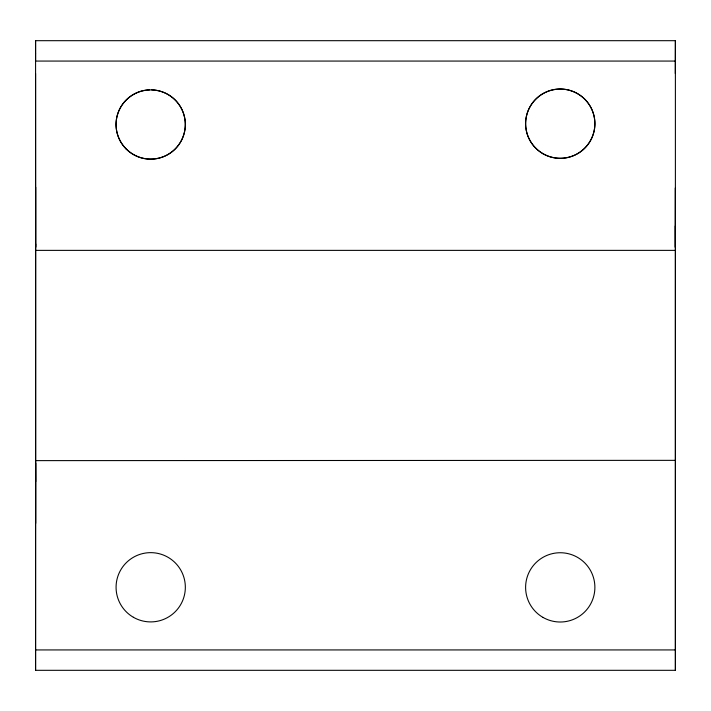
<?xml version="1.0" encoding="UTF-8"?>
<svg xmlns="http://www.w3.org/2000/svg" width="711" height="711" viewBox="0 0 711 711"><rect width="100%" height="100%" fill="white"/><g stroke="black" fill="none" stroke-linecap="round" stroke-linejoin="round"><path stroke-width="1.07" d="M35.577 53.156L35.577 40.687L675.388 40.687L675.388 670.313L35.577 670.313L35.586 53.156M675.29 73.535L675.388 40.687M35.692 523.349L35.692 187.206M35.692 243.971L35.639 247.339L35.577 73.535M675.388 61.066L35.586 61.066L35.577 40.687M35.577 250.37L675.388 250.37M35.577 460.63L675.388 460.346M35.586 649.934L675.388 649.934M675.388 670.313L675.406 187.811L675.334 247.419L675.29 225.947M35.692 481.658L35.612 462.834L35.577 670.313M151.674 89.826A34.626 34.626 0 0 1 180.496 142.049A34.626 34.626 0 0 1 120.852 142.049A34.626 34.626 0 0 1 149.674 89.826M133.384 617.272A34.643 34.643 0 0 0 185.34 587.277A34.643 34.643 0 0 0 133.384 557.282A34.643 34.643 0 0 0 133.384 617.272M126.211 149.034A34.626 34.626 0 0 0 184.149 133.508A34.626 34.626 0 0 0 141.738 91.097A34.626 34.626 0 0 0 126.211 149.034M535.774 148.217A34.643 34.643 0 0 0 593.729 132.69A34.643 34.643 0 0 0 551.301 90.261A34.643 34.643 0 0 0 535.774 148.217M542.92 153.62A34.643 34.643 0 0 0 594.876 123.625A34.643 34.643 0 0 0 542.92 93.621A34.643 34.643 0 0 0 542.92 153.62M542.92 617.37A34.643 34.643 0 0 0 594.885 587.375A34.643 34.643 0 0 0 542.92 557.38A34.643 34.643 0 0 0 542.92 617.37"/></g></svg>
